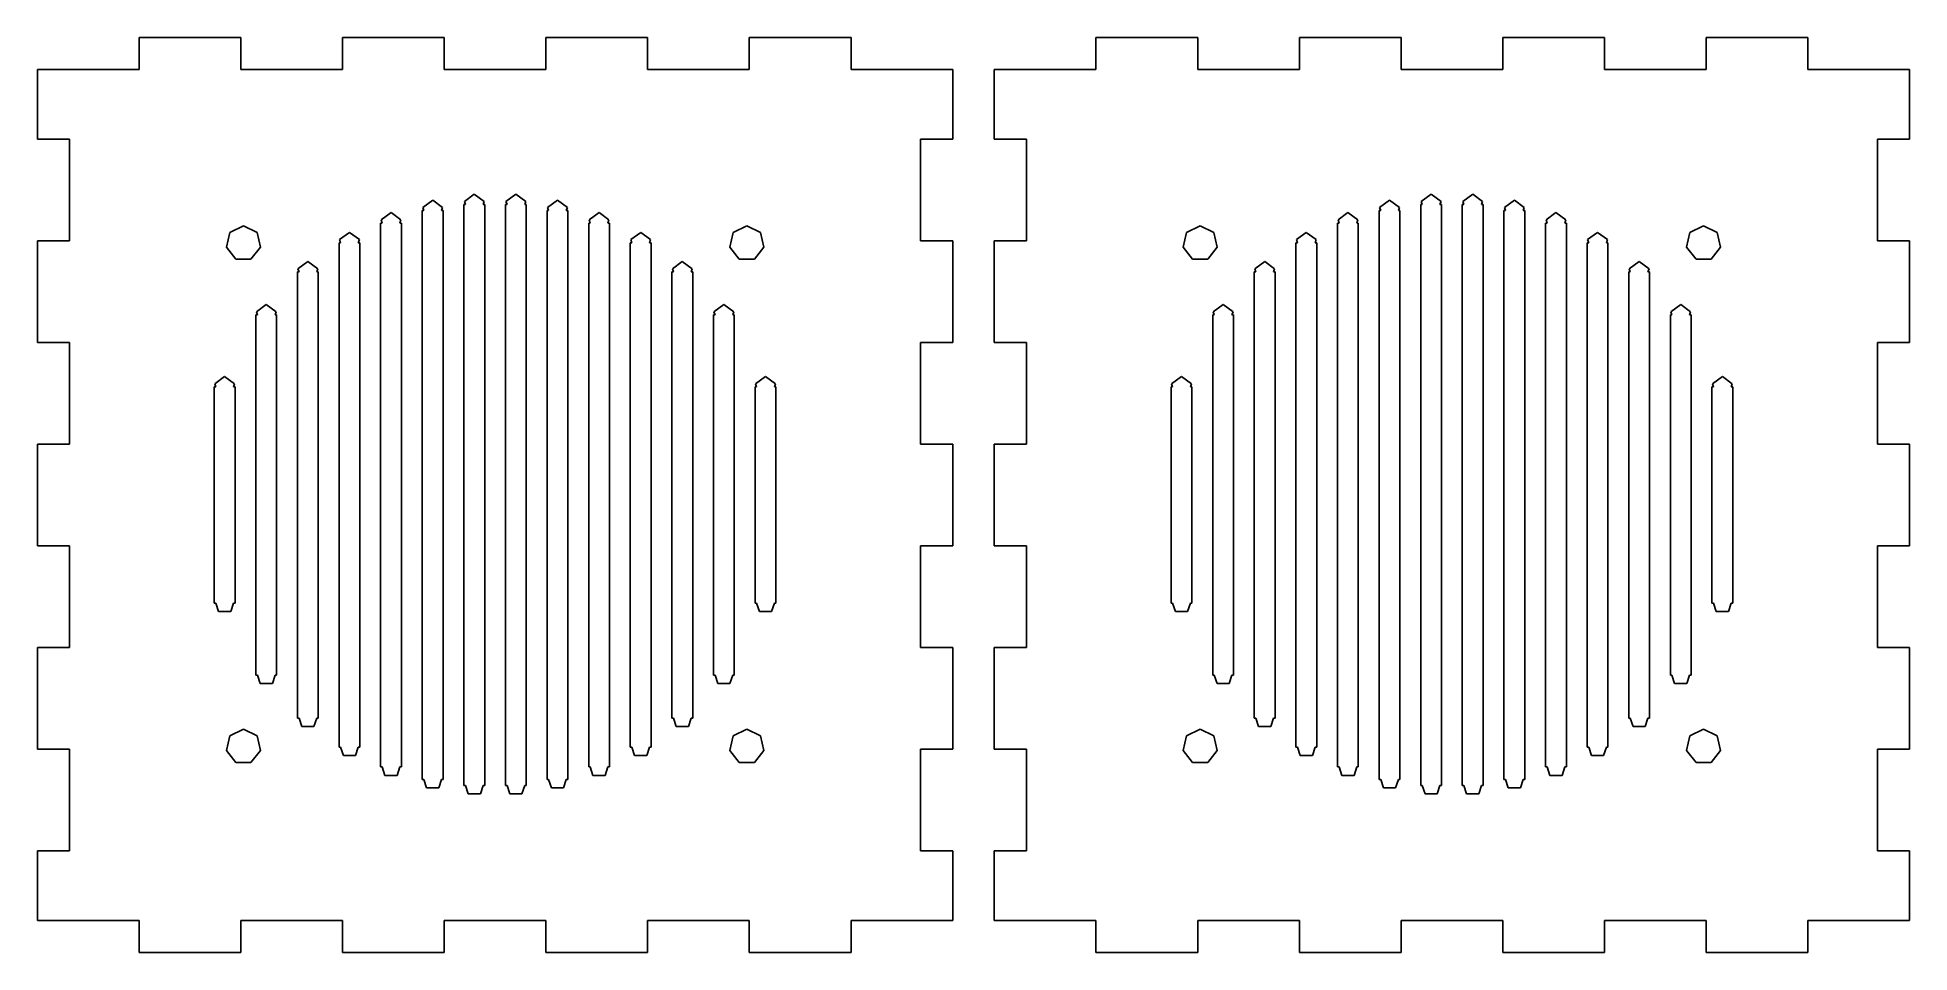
# Model space of a CAD drawing. Header units: metres. Extents: x -145 to 80, y -95 to 15.
import ezdxf

# ---------------------------------------------------------------- set-up
doc = ezdxf.new("R2010")
doc.units = ezdxf.units.M

msp = doc.modelspace()

# ---------------------------------------------------------------- linework, layer by layer
for p, q in [((-120.556, 15), (-132.778, 15)), ((-132.778, 15), (-132.778, 11.15)), ((-120.556, 11.15), (-120.556, 15)), ((-96.1111, 15), (-108.333, 15)), ((-108.333, 15), (-108.333, 11.15)), ((-96.1111, 11.15), (-96.1111, 15)), ((-71.6667, 15), (-83.8889, 15)), ((-83.8889, 15), (-83.8889, 11.15)), ((-71.6667, 11.15), (-71.6667, 15)), ((-47.2222, 15), (-59.4445, 15)), ((-59.4445, 15), (-59.4445, 11.15)), ((-47.2222, 11.15), (-47.2222, 15)), ((-5.55554, 15), (-17.7778, 15)), ((-17.7778, 15), (-17.7778, 11.15)), ((-5.55554, 11.15), (-5.55554, 15)), ((18.8889, 15), (6.66667, 15)), ((6.66667, 15), (6.66667, 11.15)), ((18.8889, 11.15), (18.8889, 15)), ((43.3333, 15), (31.1111, 15)), ((31.1111, 15), (31.1111, 11.15)), ((43.3333, 11.15), (43.3333, 15)), ((67.7778, 15), (55.5555, 15)), ((55.5555, 15), (55.5555, 11.15)), ((67.7778, 11.15), (67.7778, 15)), ((-132.778, 11.15), (-145, 11.15)), ((-145, 11.15), (-145, 2.77777)), ((-108.333, 11.15), (-120.556, 11.15)), ((-83.8889, 11.15), (-96.1111, 11.15)), ((-59.4445, 11.15), (-71.6667, 11.15)), ((-35, 11.15), (-47.2222, 11.15)), ((-35, 2.77777), (-35, 11.15)), ((-17.7778, 11.15), (-30, 11.15)), ((-30, 11.15), (-30, 2.77777)), ((6.66667, 11.15), (-5.55554, 11.15)), ((31.1111, 11.15), (18.8889, 11.15)), ((55.5555, 11.15), (43.3333, 11.15)), ((80, 11.15), (67.7778, 11.15)), ((80, 2.77777), (80, 11.15)), ((-145, 2.77777), (-141.15, 2.77777)), ((-141.15, 2.77777), (-141.15, -9.44446)), ((-38.85, -9.44446), (-38.85, 2.77777)), ((-38.85, 2.77777), (-35, 2.77777)), ((-30, 2.77777), (-26.15, 2.77777)), ((-26.15, 2.77777), (-26.15, -9.44446)), ((76.15, -9.44446), (76.15, 2.77777)), ((76.15, 2.77777), (80, 2.77777)), ((-93.6888, -4.70314), (-92.5, -3.8394)), ((-92.5, -3.8394), (-91.3112, -4.70314)), ((-88.6888, -4.70314), (-87.5, -3.8394)), ((-87.5, -3.8394), (-86.3112, -4.70314)), ((21.3112, -4.70314), (22.5, -3.8394)), ((22.5, -3.8394), (23.6888, -4.70314)), ((26.3112, -4.70314), (27.5, -3.8394)), ((27.5, -3.8394), (28.6888, -4.70314)), ((-103.689, -6.922), (-102.5, -6.05826)), ((-102.5, -6.05826), (-101.311, -6.922)), ((-98.75, -74.187), (-98.75, -5.81302)), ((-98.75, -5.81302), (-98.5633, -5.81302)), ((-98.6888, -5.42676), (-97.5, -4.56302)), ((-98.5633, -5.81302), (-98.6888, -5.42676)), ((-97.5, -4.56302), (-96.3112, -5.42676)), ((-96.3112, -5.42676), (-96.4367, -5.81302)), ((-96.4367, -5.81302), (-96.25, -5.81302)), ((-96.25, -5.81302), (-96.25, -74.187)), ((-93.75, -74.9106), (-93.75, -5.0894)), ((-93.75, -5.0894), (-93.5633, -5.0894)), ((-93.5633, -5.0894), (-93.6888, -4.70314)), ((-91.3112, -4.70314), (-91.4367, -5.0894)), ((-91.4367, -5.0894), (-91.25, -5.0894)), ((-91.25, -5.0894), (-91.25, -74.9106)), ((-88.75, -74.9106), (-88.75, -5.0894)), ((-88.75, -5.0894), (-88.5633, -5.0894)), ((-88.5633, -5.0894), (-88.6888, -4.70314)), ((-86.3112, -4.70314), (-86.4367, -5.0894)), ((-86.4367, -5.0894), (-86.25, -5.0894)), ((-86.25, -5.0894), (-86.25, -74.9106)), ((-83.75, -74.187), (-83.75, -5.81302)), ((-83.75, -5.81302), (-83.5633, -5.81302)), ((-83.6888, -5.42676), (-82.5, -4.56302)), ((-83.5633, -5.81302), (-83.6888, -5.42676)), ((-82.5, -4.56302), (-81.3112, -5.42676)), ((-81.3112, -5.42676), (-81.4367, -5.81302)), ((-81.4367, -5.81302), (-81.25, -5.81302)), ((-81.25, -5.81302), (-81.25, -74.187)), ((-78.6888, -6.922), (-77.5, -6.05826)), ((-77.5, -6.05826), (-76.3112, -6.922)), ((11.3112, -6.922), (12.5, -6.05826)), ((12.5, -6.05826), (13.6888, -6.922)), ((16.25, -74.187), (16.25, -5.81302)), ((16.25, -5.81302), (16.4367, -5.81302)), ((16.3112, -5.42676), (17.5, -4.56302)), ((16.4367, -5.81302), (16.3112, -5.42676)), ((17.5, -4.56302), (18.6888, -5.42676)), ((18.6888, -5.42676), (18.5633, -5.81302)), ((18.5633, -5.81302), (18.75, -5.81302)), ((18.75, -5.81302), (18.75, -74.187)), ((21.25, -74.9106), (21.25, -5.0894)), ((21.25, -5.0894), (21.4367, -5.0894)), ((21.4367, -5.0894), (21.3112, -4.70314)), ((23.6888, -4.70314), (23.5633, -5.0894)), ((23.5633, -5.0894), (23.75, -5.0894)), ((23.75, -5.0894), (23.75, -74.9106)), ((26.25, -74.9106), (26.25, -5.0894)), ((26.25, -5.0894), (26.4367, -5.0894)), ((26.4367, -5.0894), (26.3112, -4.70314)), ((28.6888, -4.70314), (28.5633, -5.0894)), ((28.5633, -5.0894), (28.75, -5.0894)), ((28.75, -5.0894), (28.75, -74.9106)), ((31.25, -74.187), (31.25, -5.81302)), ((31.25, -5.81302), (31.4367, -5.81302)), ((31.3112, -5.42676), (32.5, -4.56302)), ((31.4367, -5.81302), (31.3112, -5.42676)), ((32.5, -4.56302), (33.6888, -5.42676)), ((33.6888, -5.42676), (33.5633, -5.81302)), ((33.5633, -5.81302), (33.75, -5.81302)), ((33.75, -5.81302), (33.75, -74.187)), ((36.3112, -6.922), (37.5, -6.05826)), ((37.5, -6.05826), (38.6888, -6.922)), ((-122.297, -10.2173), (-121.892, -8.44067)), ((-121.892, -8.44067), (-120.25, -7.65001)), ((-120.25, -7.65001), (-118.608, -8.44067)), ((-118.608, -8.44067), (-118.203, -10.2173)), ((-108.689, -9.30284), (-107.5, -8.43912)), ((-107.5, -8.43912), (-106.311, -9.30284)), ((-103.75, -72.6917), (-103.75, -7.30826)), ((-103.75, -7.30826), (-103.563, -7.30826)), ((-103.563, -7.30826), (-103.689, -6.922)), ((-101.311, -6.922), (-101.437, -7.30826)), ((-101.437, -7.30826), (-101.25, -7.30826)), ((-101.25, -7.30826), (-101.25, -72.6917)), ((-78.75, -72.6917), (-78.75, -7.30826)), ((-78.75, -7.30826), (-78.5633, -7.30826)), ((-78.5633, -7.30826), (-78.6888, -6.922)), ((-76.3112, -6.922), (-76.4367, -7.30826)), ((-76.4367, -7.30826), (-76.25, -7.30826)), ((-76.25, -7.30826), (-76.25, -72.6917)), ((-73.6888, -9.30286), (-72.5, -8.43913)), ((-72.5, -8.43913), (-71.3112, -9.30286)), ((-61.7974, -10.2173), (-61.3919, -8.44069)), ((-61.3919, -8.44069), (-59.75, -7.65002)), ((-59.75, -7.65002), (-58.1082, -8.44069)), ((-58.1082, -8.44069), (-57.7027, -10.2173)), ((-7.29733, -10.2173), (-6.89183, -8.44067)), ((-6.89183, -8.44067), (-5.24998, -7.65001)), ((-5.24998, -7.65001), (-3.60812, -8.44067)), ((-3.60812, -8.44067), (-3.20262, -10.2173)), ((6.3112, -9.30284), (7.50002, -8.43912)), ((7.50002, -8.43912), (8.68883, -9.30284)), ((11.25, -72.6917), (11.25, -7.30826)), ((11.25, -7.30826), (11.4367, -7.30826)), ((11.4367, -7.30826), (11.3112, -6.922)), ((13.6888, -6.922), (13.5633, -7.30826)), ((13.5633, -7.30826), (13.75, -7.30826)), ((13.75, -7.30826), (13.75, -72.6917)), ((36.25, -72.6917), (36.25, -7.30826)), ((36.25, -7.30826), (36.4367, -7.30826)), ((36.4367, -7.30826), (36.3112, -6.922)), ((38.6888, -6.922), (38.5633, -7.30826)), ((38.5633, -7.30826), (38.75, -7.30826)), ((38.75, -7.30826), (38.75, -72.6917)), ((41.3112, -9.30286), (42.5, -8.43913)), ((42.5, -8.43913), (43.6888, -9.30286)), ((53.2026, -10.2173), (53.6081, -8.44069)), ((53.6081, -8.44069), (55.25, -7.65002)), ((55.25, -7.65002), (56.8918, -8.44069)), ((56.8918, -8.44069), (57.2973, -10.2173)), ((-141.15, -9.44446), (-145, -9.44446)), ((-145, -9.44446), (-145, -21.6667)), ((-121.161, -11.642), (-122.297, -10.2173)), ((-118.203, -10.2173), (-119.339, -11.642)), ((-108.75, -70.3109), (-108.75, -9.68912)), ((-108.75, -9.68912), (-108.563, -9.68912)), ((-108.563, -9.68912), (-108.689, -9.30284)), ((-106.311, -9.30284), (-106.437, -9.68912)), ((-106.437, -9.68912), (-106.25, -9.68912)), ((-106.25, -9.68912), (-106.25, -70.3109)), ((-73.75, -70.3109), (-73.75, -9.68913)), ((-73.75, -9.68913), (-73.5633, -9.68913)), ((-73.5633, -9.68913), (-73.6888, -9.30286)), ((-71.3112, -9.30286), (-71.4367, -9.68913)), ((-71.4367, -9.68913), (-71.25, -9.68913)), ((-71.25, -9.68913), (-71.25, -70.3109)), ((-60.6612, -11.6421), (-61.7974, -10.2173)), ((-57.7027, -10.2173), (-58.8389, -11.6421)), ((-35, -9.44446), (-38.85, -9.44446)), ((-35, -21.6667), (-35, -9.44446)), ((-26.15, -9.44446), (-30, -9.44446)), ((-30, -9.44446), (-30, -21.6667)), ((-6.16113, -11.642), (-7.29733, -10.2173)), ((-3.20262, -10.2173), (-4.33882, -11.642)), ((6.25, -70.3109), (6.25002, -9.68912)), ((6.25002, -9.68912), (6.43671, -9.68912)), ((6.43671, -9.68912), (6.3112, -9.30284)), ((8.68883, -9.30284), (8.56332, -9.68912)), ((8.56332, -9.68912), (8.75002, -9.68912)), ((8.75002, -9.68912), (8.75, -70.3109)), ((41.25, -70.3109), (41.25, -9.68913)), ((41.25, -9.68913), (41.4367, -9.68913)), ((41.4367, -9.68913), (41.3112, -9.30286)), ((43.6888, -9.30286), (43.5633, -9.68913)), ((43.5633, -9.68913), (43.75, -9.68913)), ((43.75, -9.68913), (43.75, -70.3109)), ((54.3388, -11.6421), (53.2026, -10.2173)), ((57.2973, -10.2173), (56.1611, -11.6421)), ((80, -9.44446), (76.15, -9.44446)), ((80, -21.6667), (80, -9.44446)), ((-119.339, -11.642), (-121.161, -11.642)), ((-113.75, -66.8095), (-113.75, -13.1905)), ((-113.75, -13.1905), (-113.563, -13.1905)), ((-113.689, -12.8042), (-112.5, -11.9405)), ((-113.563, -13.1905), (-113.689, -12.8042)), ((-112.5, -11.9405), (-111.311, -12.8042)), ((-111.311, -12.8042), (-111.437, -13.1905)), ((-111.437, -13.1905), (-111.25, -13.1905)), ((-111.25, -13.1905), (-111.25, -66.8095)), ((-68.75, -66.8095), (-68.75, -13.1905)), ((-68.75, -13.1905), (-68.5633, -13.1905)), ((-68.6888, -12.8042), (-67.5, -11.9405)), ((-68.5633, -13.1905), (-68.6888, -12.8042)), ((-67.5, -11.9405), (-66.3112, -12.8042)), ((-66.3112, -12.8042), (-66.4367, -13.1905)), ((-66.4367, -13.1905), (-66.25, -13.1905)), ((-66.25, -13.1905), (-66.25, -66.8095)), ((-58.8389, -11.6421), (-60.6612, -11.6421)), ((-4.33882, -11.642), (-6.16113, -11.642)), ((1.25, -66.8095), (1.25002, -13.1905)), ((1.25002, -13.1905), (1.43671, -13.1905)), ((1.3112, -12.8042), (2.50002, -11.9405)), ((1.43671, -13.1905), (1.3112, -12.8042)), ((2.50002, -11.9405), (3.68883, -12.8042)), ((3.68883, -12.8042), (3.56332, -13.1905)), ((3.56332, -13.1905), (3.75002, -13.1905)), ((3.75002, -13.1905), (3.75, -66.8095)), ((46.25, -66.8095), (46.25, -13.1905)), ((46.25, -13.1905), (46.4367, -13.1905)), ((46.3112, -12.8042), (47.5, -11.9405)), ((46.4367, -13.1905), (46.3112, -12.8042)), ((47.5, -11.9405), (48.6888, -12.8042)), ((48.6888, -12.8042), (48.5633, -13.1905)), ((48.5633, -13.1905), (48.75, -13.1905)), ((48.75, -13.1905), (48.75, -66.8095)), ((56.1611, -11.6421), (54.3388, -11.6421)), ((-118.689, -17.9631), (-117.5, -17.0994)), ((-118.563, -18.3494), (-118.689, -17.9631)), ((-117.5, -17.0994), (-116.311, -17.9631)), ((-116.311, -17.9631), (-116.437, -18.3494)), ((-63.6888, -17.9631), (-62.5, -17.0994)), ((-63.5633, -18.3494), (-63.6888, -17.9631)), ((-62.5, -17.0994), (-61.3112, -17.9631)), ((-61.3112, -17.9631), (-61.4367, -18.3494)), ((-3.6888, -17.9631), (-2.49998, -17.0994)), ((-3.56329, -18.3494), (-3.6888, -17.9631)), ((-2.49998, -17.0994), (-1.31117, -17.9631)), ((-1.31117, -17.9631), (-1.43668, -18.3494)), ((51.3112, -17.9631), (52.5, -17.0994)), ((51.4367, -18.3494), (51.3112, -17.9631)), ((52.5, -17.0994), (53.6888, -17.9631)), ((53.6888, -17.9631), (53.5633, -18.3494)), ((-118.75, -61.6506), (-118.75, -18.3494)), ((-118.75, -18.3494), (-118.563, -18.3494)), ((-116.437, -18.3494), (-116.25, -18.3494)), ((-116.25, -18.3494), (-116.25, -61.6506)), ((-63.75, -61.6506), (-63.75, -18.3494)), ((-63.75, -18.3494), (-63.5633, -18.3494)), ((-61.4367, -18.3494), (-61.25, -18.3494)), ((-61.25, -18.3494), (-61.25, -61.6506)), ((-3.75, -61.6506), (-3.74998, -18.3494)), ((-3.74998, -18.3494), (-3.56329, -18.3494)), ((-1.43668, -18.3494), (-1.24998, -18.3494)), ((-1.24998, -18.3494), (-1.25, -61.6506)), ((51.25, -61.6506), (51.25, -18.3494)), ((51.25, -18.3494), (51.4367, -18.3494)), ((53.5633, -18.3494), (53.75, -18.3494)), ((53.75, -18.3494), (53.75, -61.6506)), ((-145, -21.6667), (-141.15, -21.6667)), ((-141.15, -21.6667), (-141.15, -33.8889)), ((-38.85, -33.8889), (-38.85, -21.6667)), ((-38.85, -21.6667), (-35, -21.6667)), ((-30, -21.6667), (-26.15, -21.6667)), ((-26.15, -21.6667), (-26.15, -33.8889)), ((76.15, -33.8889), (76.15, -21.6667)), ((76.15, -21.6667), (80, -21.6667)), ((-123.689, -26.6234), (-122.5, -25.7596)), ((-123.563, -27.0096), (-123.689, -26.6234)), ((-122.5, -25.7596), (-121.311, -26.6234)), ((-121.311, -26.6234), (-121.437, -27.0096)), ((-58.6888, -26.6234), (-57.5, -25.7596)), ((-58.5633, -27.0096), (-58.6888, -26.6234)), ((-57.5, -25.7596), (-56.3112, -26.6234)), ((-56.3112, -26.6234), (-56.4367, -27.0096)), ((-8.68881, -26.6234), (-7.5, -25.7596)), ((-8.56331, -27.0096), (-8.68881, -26.6234)), ((-7.5, -25.7596), (-6.31117, -26.6234)), ((-6.31117, -26.6234), (-6.43668, -27.0096)), ((56.3112, -26.6234), (57.5, -25.7596)), ((56.4367, -27.0096), (56.3112, -26.6234)), ((57.5, -25.7596), (58.6888, -26.6234)), ((58.6888, -26.6234), (58.5633, -27.0096)), ((-123.75, -52.9904), (-123.75, -27.0096)), ((-123.75, -27.0096), (-123.563, -27.0096)), ((-121.437, -27.0096), (-121.25, -27.0096)), ((-121.25, -27.0096), (-121.25, -52.9904)), ((-58.75, -52.9904), (-58.75, -27.0096)), ((-58.75, -27.0096), (-58.5633, -27.0096)), ((-56.4367, -27.0096), (-56.25, -27.0096)), ((-56.25, -27.0096), (-56.25, -52.9904)), ((-8.75, -52.9904), (-8.75, -27.0096)), ((-8.75, -27.0096), (-8.56331, -27.0096)), ((-6.43668, -27.0096), (-6.24998, -27.0096)), ((-6.24998, -27.0096), (-6.25, -52.9904)), ((56.25, -52.9904), (56.25, -27.0096)), ((56.25, -27.0096), (56.4367, -27.0096)), ((58.5633, -27.0096), (58.75, -27.0096)), ((58.75, -27.0096), (58.75, -52.9904)), ((-141.15, -33.8889), (-145, -33.8889)), ((-145, -33.8889), (-145, -46.1111)), ((-35, -33.8889), (-38.85, -33.8889)), ((-35, -46.1111), (-35, -33.8889)), ((-26.15, -33.8889), (-30, -33.8889)), ((-30, -33.8889), (-30, -46.1111)), ((80, -33.8889), (76.15, -33.8889)), ((80, -46.1111), (80, -33.8889)), ((-145, -46.1111), (-141.15, -46.1111)), ((-141.15, -46.1111), (-141.15, -58.3333)), ((-38.85, -58.3333), (-38.85, -46.1111)), ((-38.85, -46.1111), (-35, -46.1111)), ((-30, -46.1111), (-26.15, -46.1111)), ((-26.15, -46.1111), (-26.15, -58.3333)), ((76.15, -58.3333), (76.15, -46.1111)), ((76.15, -46.1111), (80, -46.1111)), ((-123.563, -52.9904), (-123.75, -52.9904)), ((-123.235, -54.0016), (-123.563, -52.9904)), ((-121.437, -52.9904), (-121.765, -54.0016)), ((-121.25, -52.9904), (-121.437, -52.9904)), ((-58.5633, -52.9904), (-58.75, -52.9904)), ((-58.2347, -54.0016), (-58.5633, -52.9904)), ((-56.4367, -52.9904), (-56.7653, -54.0016)), ((-56.25, -52.9904), (-56.4367, -52.9904)), ((-8.56331, -52.9904), (-8.75, -52.9904)), ((-8.23473, -54.0016), (-8.56331, -52.9904)), ((-6.43669, -52.9904), (-6.76527, -54.0016)), ((-6.25, -52.9904), (-6.43669, -52.9904)), ((56.4367, -52.9904), (56.25, -52.9904)), ((56.7653, -54.0016), (56.4367, -52.9904)), ((58.5633, -52.9904), (58.2347, -54.0016)), ((58.75, -52.9904), (58.5633, -52.9904)), ((-121.765, -54.0016), (-123.235, -54.0016)), ((-56.7653, -54.0016), (-58.2347, -54.0016)), ((-6.76527, -54.0016), (-8.23473, -54.0016)), ((58.2347, -54.0016), (56.7653, -54.0016)), ((-141.15, -58.3333), (-145, -58.3333)), ((-145, -58.3333), (-145, -70.5555)), ((-35, -58.3333), (-38.85, -58.3333)), ((-35, -70.5555), (-35, -58.3333)), ((-26.15, -58.3333), (-30, -58.3333)), ((-30, -58.3333), (-30, -70.5555)), ((80, -58.3333), (76.15, -58.3333)), ((80, -70.5555), (80, -58.3333)), ((-118.563, -61.6506), (-118.75, -61.6506)), ((-118.235, -62.6619), (-118.563, -61.6506)), ((-116.765, -62.6619), (-118.235, -62.6619)), ((-116.437, -61.6506), (-116.765, -62.6619)), ((-116.25, -61.6506), (-116.437, -61.6506)), ((-63.5633, -61.6506), (-63.75, -61.6506)), ((-63.2347, -62.6619), (-63.5633, -61.6506)), ((-61.7653, -62.6619), (-63.2347, -62.6619)), ((-61.4367, -61.6506), (-61.7653, -62.6619)), ((-61.25, -61.6506), (-61.4367, -61.6506)), ((-3.56331, -61.6506), (-3.75, -61.6506)), ((-3.23473, -62.6619), (-3.56331, -61.6506)), ((-1.76527, -62.6619), (-3.23473, -62.6619)), ((-1.43669, -61.6506), (-1.76527, -62.6619)), ((-1.25, -61.6506), (-1.43669, -61.6506)), ((51.4367, -61.6506), (51.25, -61.6506)), ((51.7653, -62.6619), (51.4367, -61.6506)), ((53.2347, -62.6619), (51.7653, -62.6619)), ((53.5633, -61.6506), (53.2347, -62.6619)), ((53.75, -61.6506), (53.5633, -61.6506)), ((-113.563, -66.8095), (-113.75, -66.8095)), ((-113.235, -67.8208), (-113.563, -66.8095)), ((-111.437, -66.8095), (-111.765, -67.8208)), ((-111.25, -66.8095), (-111.437, -66.8095)), ((-68.5633, -66.8095), (-68.75, -66.8095)), ((-68.2347, -67.8208), (-68.5633, -66.8095)), ((-66.4367, -66.8095), (-66.7653, -67.8208)), ((-66.25, -66.8095), (-66.4367, -66.8095)), ((1.43669, -66.8095), (1.25, -66.8095)), ((1.76527, -67.8208), (1.43669, -66.8095)), ((3.56331, -66.8095), (3.23473, -67.8208)), ((3.75, -66.8095), (3.56331, -66.8095)), ((46.4367, -66.8095), (46.25, -66.8095)), ((46.7653, -67.8208), (46.4367, -66.8095)), ((48.5633, -66.8095), (48.2347, -67.8208)), ((48.75, -66.8095), (48.5633, -66.8095)), ((-122.297, -70.7173), (-121.892, -68.9406)), ((-121.892, -68.9406), (-120.25, -68.15)), ((-120.25, -68.15), (-118.608, -68.9406)), ((-118.608, -68.9406), (-118.203, -70.7173)), ((-111.765, -67.8208), (-113.235, -67.8208)), ((-66.7653, -67.8208), (-68.2347, -67.8208)), ((-61.7974, -70.7173), (-61.3919, -68.9407)), ((-61.3919, -68.9407), (-59.75, -68.15)), ((-59.75, -68.15), (-58.1082, -68.9407)), ((-58.1082, -68.9407), (-57.7027, -70.7173)), ((-7.29735, -70.7173), (-6.89185, -68.9406)), ((-6.89185, -68.9406), (-5.25, -68.15)), ((-5.25, -68.15), (-3.60814, -68.9406)), ((-3.60814, -68.9406), (-3.20264, -70.7173)), ((3.23473, -67.8208), (1.76527, -67.8208)), ((48.2347, -67.8208), (46.7653, -67.8208)), ((53.2026, -70.7173), (53.6081, -68.9407)), ((53.6081, -68.9407), (55.25, -68.15)), ((55.25, -68.15), (56.8918, -68.9407)), ((56.8918, -68.9407), (57.2973, -70.7173)), ((-145, -70.5555), (-141.15, -70.5555)), ((-141.15, -70.5555), (-141.15, -82.7778)), ((-121.161, -72.142), (-122.297, -70.7173)), ((-118.203, -70.7173), (-119.339, -72.142)), ((-108.563, -70.3109), (-108.75, -70.3109)), ((-108.235, -71.3221), (-108.563, -70.3109)), ((-106.765, -71.3221), (-108.235, -71.3221)), ((-106.437, -70.3109), (-106.765, -71.3221)), ((-106.25, -70.3109), (-106.437, -70.3109)), ((-73.5633, -70.3109), (-73.75, -70.3109)), ((-73.2347, -71.3222), (-73.5633, -70.3109)), ((-71.7653, -71.3222), (-73.2347, -71.3222)), ((-71.4367, -70.3109), (-71.7653, -71.3222)), ((-71.25, -70.3109), (-71.4367, -70.3109)), ((-60.6612, -72.142), (-61.7974, -70.7173)), ((-57.7027, -70.7173), (-58.8389, -72.142)), ((-38.85, -82.7778), (-38.85, -70.5555)), ((-38.85, -70.5555), (-35, -70.5555)), ((-30, -70.5555), (-26.15, -70.5555)), ((-26.15, -70.5555), (-26.15, -82.7778)), ((-6.16115, -72.142), (-7.29735, -70.7173)), ((-3.20264, -70.7173), (-4.33884, -72.142)), ((6.43669, -70.3109), (6.25, -70.3109)), ((6.76527, -71.3221), (6.43669, -70.3109)), ((8.23473, -71.3221), (6.76527, -71.3221)), ((8.56331, -70.3109), (8.23473, -71.3221)), ((8.75, -70.3109), (8.56331, -70.3109)), ((41.4367, -70.3109), (41.25, -70.3109)), ((41.7653, -71.3222), (41.4367, -70.3109)), ((43.2347, -71.3222), (41.7653, -71.3222)), ((43.5633, -70.3109), (43.2347, -71.3222)), ((43.75, -70.3109), (43.5633, -70.3109)), ((54.3388, -72.142), (53.2026, -70.7173)), ((57.2973, -70.7173), (56.1611, -72.142)), ((76.15, -82.7778), (76.15, -70.5555)), ((76.15, -70.5555), (80, -70.5555)), ((-119.339, -72.142), (-121.161, -72.142)), ((-103.563, -72.6917), (-103.75, -72.6917)), ((-103.235, -73.703), (-103.563, -72.6917)), ((-101.765, -73.703), (-103.235, -73.703)), ((-101.437, -72.6917), (-101.765, -73.703)), ((-101.25, -72.6917), (-101.437, -72.6917)), ((-98.5633, -74.187), (-98.75, -74.187)), ((-98.2347, -75.1982), (-98.5633, -74.187)), ((-96.4367, -74.187), (-96.7653, -75.1982)), ((-96.25, -74.187), (-96.4367, -74.187)), ((-83.5633, -74.187), (-83.75, -74.187)), ((-83.2347, -75.1982), (-83.5633, -74.187)), ((-81.4367, -74.187), (-81.7653, -75.1982)), ((-81.25, -74.187), (-81.4367, -74.187)), ((-78.5633, -72.6917), (-78.75, -72.6917)), ((-78.2347, -73.703), (-78.5633, -72.6917)), ((-76.7653, -73.703), (-78.2347, -73.703)), ((-76.4367, -72.6917), (-76.7653, -73.703)), ((-76.25, -72.6917), (-76.4367, -72.6917)), ((-58.8389, -72.142), (-60.6612, -72.142)), ((-4.33884, -72.142), (-6.16115, -72.142)), ((11.4367, -72.6917), (11.25, -72.6917)), ((11.7653, -73.703), (11.4367, -72.6917)), ((13.2347, -73.703), (11.7653, -73.703)), ((13.5633, -72.6917), (13.2347, -73.703)), ((13.75, -72.6917), (13.5633, -72.6917)), ((16.4367, -74.187), (16.25, -74.187)), ((16.7653, -75.1982), (16.4367, -74.187)), ((18.5633, -74.187), (18.2347, -75.1982)), ((18.75, -74.187), (18.5633, -74.187)), ((31.4367, -74.187), (31.25, -74.187)), ((31.7653, -75.1982), (31.4367, -74.187)), ((33.5633, -74.187), (33.2347, -75.1982)), ((33.75, -74.187), (33.5633, -74.187)), ((36.4367, -72.6917), (36.25, -72.6917)), ((36.7653, -73.703), (36.4367, -72.6917)), ((38.2347, -73.703), (36.7653, -73.703)), ((38.5633, -72.6917), (38.2347, -73.703)), ((38.75, -72.6917), (38.5633, -72.6917)), ((56.1611, -72.142), (54.3388, -72.142)), ((-96.7653, -75.1982), (-98.2347, -75.1982)), ((-93.5633, -74.9106), (-93.75, -74.9106)), ((-93.2347, -75.9219), (-93.5633, -74.9106)), ((-91.7653, -75.9219), (-93.2347, -75.9219)), ((-91.4367, -74.9106), (-91.7653, -75.9219)), ((-91.25, -74.9106), (-91.4367, -74.9106)), ((-88.5633, -74.9106), (-88.75, -74.9106)), ((-88.2347, -75.9219), (-88.5633, -74.9106)), ((-86.7653, -75.9219), (-88.2347, -75.9219)), ((-86.4367, -74.9106), (-86.7653, -75.9219)), ((-86.25, -74.9106), (-86.4367, -74.9106)), ((-81.7653, -75.1982), (-83.2347, -75.1982)), ((18.2347, -75.1982), (16.7653, -75.1982)), ((21.4367, -74.9106), (21.25, -74.9106)), ((21.7653, -75.9219), (21.4367, -74.9106)), ((23.2347, -75.9219), (21.7653, -75.9219)), ((23.5633, -74.9106), (23.2347, -75.9219)), ((23.75, -74.9106), (23.5633, -74.9106)), ((26.4367, -74.9106), (26.25, -74.9106)), ((26.7653, -75.9219), (26.4367, -74.9106)), ((28.2347, -75.9219), (26.7653, -75.9219)), ((28.5633, -74.9106), (28.2347, -75.9219)), ((28.75, -74.9106), (28.5633, -74.9106)), ((33.2347, -75.1982), (31.7653, -75.1982)), ((-141.15, -82.7778), (-145, -82.7778)), ((-145, -82.7778), (-145, -91.15)), ((-35, -82.7778), (-38.85, -82.7778)), ((-35, -91.15), (-35, -82.7778)), ((-26.15, -82.7778), (-30, -82.7778)), ((-30, -82.7778), (-30, -91.15)), ((80, -82.7778), (76.15, -82.7778)), ((80, -91.15), (80, -82.7778)), ((-145, -91.15), (-132.778, -91.15)), ((-132.778, -91.15), (-132.778, -95)), ((-120.556, -91.15), (-108.333, -91.15)), ((-120.556, -95), (-120.556, -91.15)), ((-108.333, -91.15), (-108.333, -95)), ((-96.1111, -95), (-96.1111, -91.15)), ((-96.1111, -91.15), (-83.8889, -91.15)), ((-83.8889, -91.15), (-83.8889, -95)), ((-71.6667, -95), (-71.6667, -91.15)), ((-71.6667, -91.15), (-59.4445, -91.15)), ((-59.4445, -91.15), (-59.4445, -95)), ((-47.2222, -95), (-47.2222, -91.15)), ((-47.2222, -91.15), (-35, -91.15)), ((-30, -91.15), (-17.7778, -91.15)), ((-17.7778, -91.15), (-17.7778, -95)), ((-5.55554, -91.15), (6.66667, -91.15)), ((-5.55554, -95), (-5.55554, -91.15)), ((6.66667, -91.15), (6.66667, -95)), ((18.8889, -95), (18.8889, -91.15)), ((18.8889, -91.15), (31.1111, -91.15)), ((31.1111, -91.15), (31.1111, -95)), ((43.3333, -95), (43.3333, -91.15)), ((43.3333, -91.15), (55.5555, -91.15)), ((55.5555, -91.15), (55.5555, -95)), ((67.7778, -95), (67.7778, -91.15)), ((67.7778, -91.15), (80, -91.15)), ((-132.778, -95), (-120.556, -95)), ((-108.333, -95), (-96.1111, -95)), ((-83.8889, -95), (-71.6667, -95)), ((-59.4445, -95), (-47.2222, -95)), ((-17.7778, -95), (-5.55554, -95)), ((6.66667, -95), (18.8889, -95)), ((31.1111, -95), (43.3333, -95)), ((55.5555, -95), (67.7778, -95))]:
    msp.add_line(p, q)

doc.saveas('drawing.dxf')
